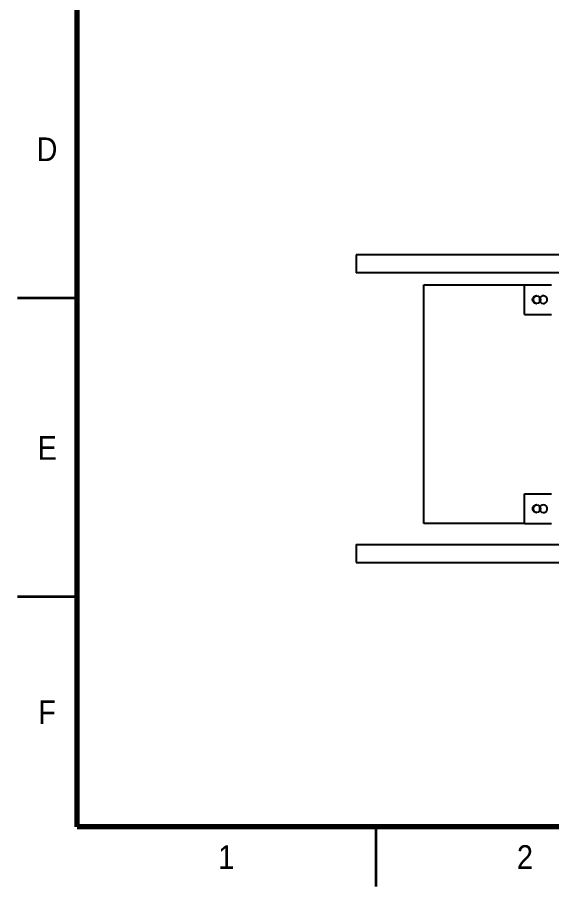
# Model space of a CAD drawing. Header units: millimetres. Extents: x 0 to 420, y 0 to 297.
# Drawn here: x 0 to 89.4, y 0 to 145.5 of the extents above; entities that cross this region are included whole.
import ezdxf

# ---------------------------------------------------------------- set-up
doc = ezdxf.new("R2010")
doc.units = ezdxf.units.MM
doc.styles.add('SLDTEXTSTYLE0', font='GOTHIC.TTF', dxfattribs={"width": 0.913})

msp = doc.modelspace()

# ---------------------------------------------------------------- linework, layer by layer
at = {"color": 7, "linetype": 'Continuous', "lineweight": 70}
for p, q in [((10, 10), (10, 287)), ((410, 10), (10, 10))]:
    msp.add_line(p, q, dxfattribs=at)
at = {"color": 7, "linetype": 'Continuous', "lineweight": 25}
for p, q in [((56.68, 105.77), (56.68, 102.77)), ((142.81, 105.77), (56.68, 105.77)), ((142.81, 102.77), (56.68, 102.77)), ((68.04, 100.77), (84.9, 100.77)), ((68.04, 60.77), (68.04, 100.77)), ((84.9, 95.77), (84.9, 100.77)), ((84.9, 100.77), (89.42, 100.77)), ((84.9, 95.77), (89.42, 95.77)), ((84.9, 60.77), (84.9, 65.77)), ((84.9, 65.77), (89.42, 65.77)), ((84.9, 60.77), (68.04, 60.77)), ((84.9, 60.77), (89.42, 60.77)), ((56.68, 57.27), (56.68, 54.27)), ((56.68, 57.27), (142.81, 57.27)), ((56.68, 54.27), (142.81, 54.27))]:
    msp.add_line(p, q, dxfattribs=at)
at = {"color": 7, "linetype": 'Continuous', "lineweight": 35}
for p, q in [((10, 98.5), (0, 98.5)), ((10, 48.5), (0, 48.5)), ((60, 10), (60, 0))]:
    msp.add_line(p, q, dxfattribs=at)
at = {"color": 7, "linetype": 'Continuous', "flags": 128}
for points in [[(87.43, 98.08), (87.55, 97.86), (87.74, 97.7), (87.98, 97.62), (88.24, 97.65), (88.46, 97.77), (88.62, 97.97), (88.69, 98.21), (88.67, 98.46), (88.55, 98.68), (88.35, 98.84), (88.11, 98.92), (87.86, 98.89), (87.63, 98.77), (87.47, 98.58), (87.4, 98.33), (87.43, 98.08)], [(87.43, 63.08), (87.55, 62.86), (87.74, 62.7), (87.99, 62.62), (88.24, 62.65), (88.46, 62.77), (88.62, 62.97), (88.7, 63.21), (88.67, 63.46), (88.55, 63.68), (88.35, 63.84), (88.11, 63.92), (87.86, 63.89), (87.64, 63.77), (87.47, 63.58), (87.4, 63.33), (87.43, 63.08)]]:
    msp.add_lwpolyline(points, dxfattribs=at)
at = {"color": 7, "linetype": 'Continuous', "lineweight": 25, "flags": 128}
for points in [[(87.5, 98.51), (87.45, 98.27), (87.5, 98.03)], [(87.5, 63.51), (87.45, 63.27), (87.5, 63.03)], [(87.5, 63.03), (87.45, 63.27), (87.5, 63.51)], [(87.53, 63.14), (87.52, 63.27), (87.53, 63.4)]]:
    msp.add_lwpolyline(points, dxfattribs=at)
at = {"color": 7, "linetype": 'Continuous', "lineweight": 25}
for centre in [(86.89, 98.27), (86.9, 63.27)]:
    msp.add_circle(centre, 0.65, dxfattribs=at)
for centre, start, end in [((86.94, 98.27), 91.9285, 268.0715), ((86.95, 98.27), 92.4082, 267.5918), ((86.99, 98.27), 94.3288, 265.6712), ((88.05, 98.27), 152.4433, 207.5567), ((86.94, 63.27), 91.9334, 268.0666), ((86.95, 63.27), 92.4143, 267.5857), ((86.99, 63.27), 94.3398, 265.6602), ((88.05, 63.27), 152.5066, 207.4934)]:
    msp.add_arc(centre, 0.65, start, end, dxfattribs=at)
msp.add_open_spline([(87.52, 97.99), (87.51, 98.01), (87.46, 98.1), (87.44, 98.27), (87.46, 98.44), (87.51, 98.53), (87.53, 98.56)], degree=3, knots=[0, 0, 0, 0, 0.129612, 0.493335, 0.857059, 1, 1, 1, 1], dxfattribs=at)

# ---------------------------------------------------------------- texts
at = {"color": 7, "linetype": 'Continuous', "lineweight": 0, "char_height": 3.97, "attachment_point": 2, "style": 'SLDTEXTSTYLE0'}
for s, insert in [('D', (4.95, 125.43)), ('E', (5.01, 75.43)), ('F', (4.96, 31.18)), ('1', (34.96, 6.93)), ('2', (84.96, 6.93))]:
    msp.add_mtext(s, dxfattribs=dict(at, insert=insert))

doc.saveas('drawing.dxf')
